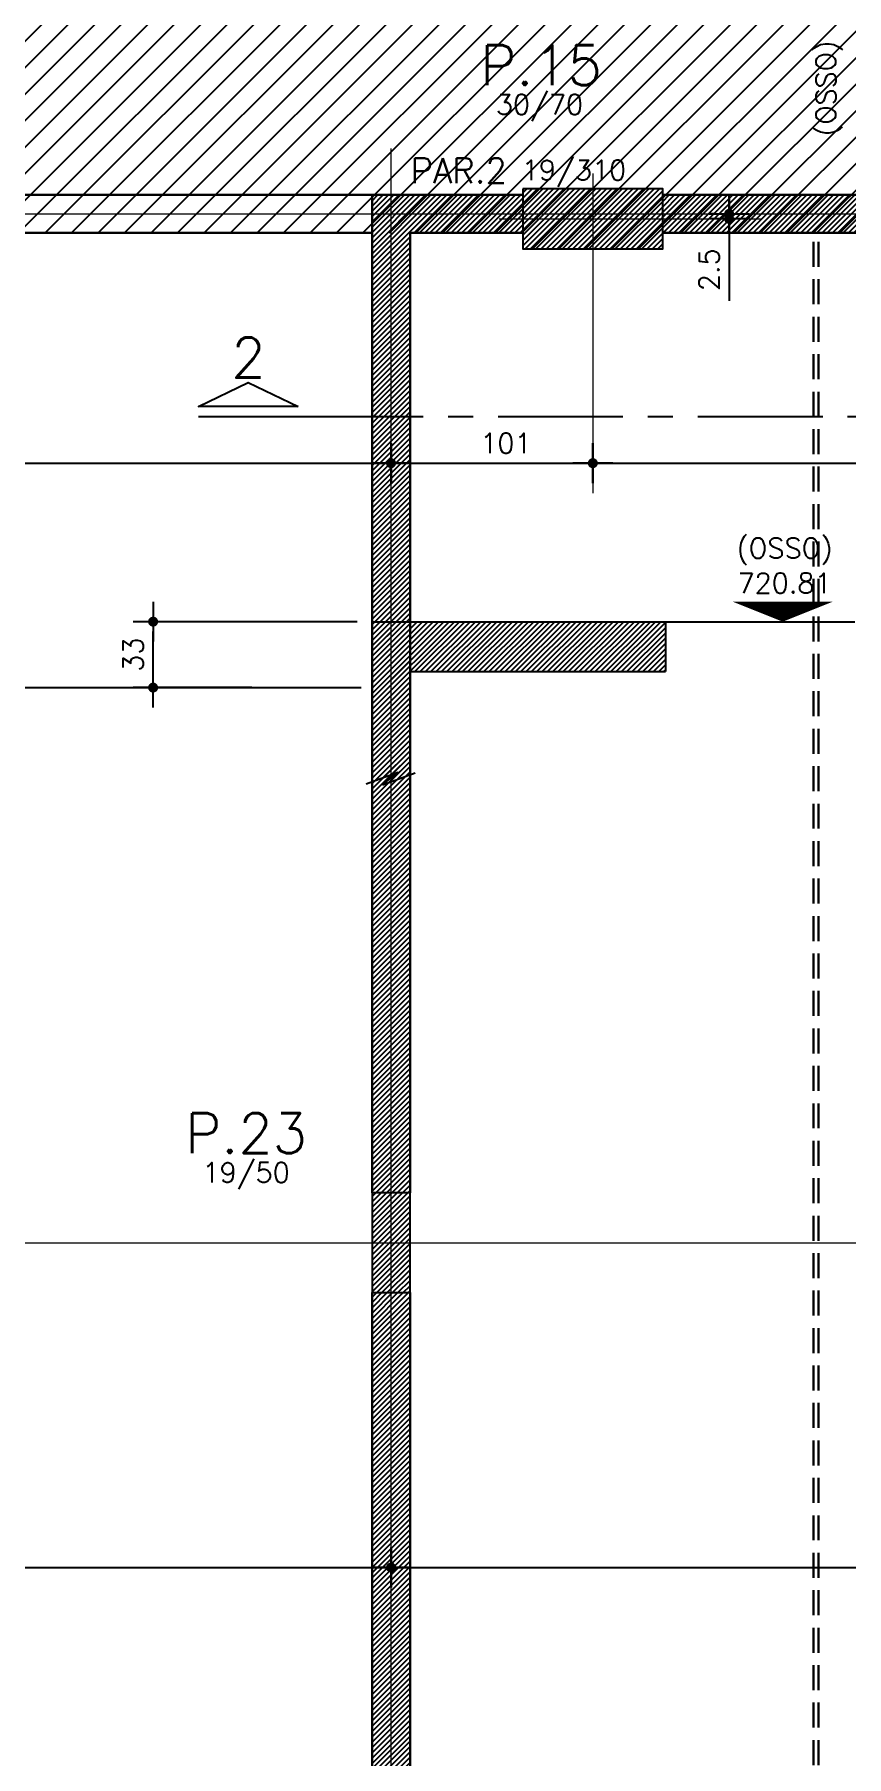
# Model space of a CAD drawing. Header units: inches. Extents: x 164 to 6104, y 4585 to 8790.
# Drawn here: x 2779 to 3185, y 7038 to 7900 of the extents above; entities that cross this region are included whole.
import ezdxf
from ezdxf.enums import TextEntityAlignment as Align

# ---------------------------------------------------------------- set-up
doc = ezdxf.new("R2010")
doc.units = ezdxf.units.IN
doc.header["$LTSCALE"] = 50
doc.header["$MEASUREMENT"] = 0
doc.linetypes.add('CENTER', pattern=[2, 1.25, -0.25, 0.25, -0.25])
doc.linetypes.add('HIDDEN', pattern=[0.375, 0.25, -0.125])
for name, color, linetype in [('CORTE-FORMA', 1, 'Continuous'), ('COTA', 6, 'Continuous'), ('FO-HACHURA_PILAR-CONT', 252, 'Continuous'), ('FO-TEXTO-VIGAS', 3, 'Continuous'), ('HACHURA SOBRE PISO', 253, 'Continuous'), ('NIVEL', 3, 'Continuous'), ('P-C', 1, 'Continuous'), ('PAREDE', 191, 'Continuous'), ('TEXTO', 3, 'Continuous')]:
    doc.layers.add(name, color=color, linetype=linetype)
for name, color, linetype, lineweight in [('FO-Eixos', 150, 'Continuous', 5), ('FO-Textos dos pilares', 3, 'Continuous', 20), ('FO-Vigas', 2, 'Continuous', 30)]:
    doc.layers.add(name, color=color, linetype=linetype, lineweight=lineweight)
doc.styles.add('ROMANS', font='romans.shx')
doc.dimstyles.new('COTA_50', dxfattribs={"dimscale": 5, "dimtxt": 2, "dimasz": 1, "dimexe": 2, "dimexo": 1.5, "dimgap": 1, "dimtad": 1, "dimzin": 12, "dimdsep": 46, "dimtxsty": 'ROMANS', "dimblk1": 'COTA', "dimblk2": 'COTA', "dimsah": 1, "dimcen": -4, "dimdle": 1.5, "dimclrd": 6, "dimclre": 6, "dimclrt": 3, "dimadec": 0, "dimazin": 0, "dimtfac": 1, "dimtofl": 0, "dimtmove": 0, "dimatfit": 3, "dimldrblk": 'COTA', "dimfxl": 1, "dimtolj": 1, "dimtzin": 12, "dimarcsym": 0})

# ---------------------------------------------------------------- blocks, each defined once
blk = doc.blocks.new('COTA')
at = {"layer": 'COTA'}
for p, q in [((0, -2), (0, 2)), ((2, 0), (-2, 0))]:
    blk.add_line(p, q, dxfattribs=at)
at = {"layer": 'COTA', "const_width": 0.5}
blk.add_lwpolyline([(-0.25, 0, 1), (0.25, 0, 1)], format="xyb", close=True, dxfattribs=at)
blk = doc.blocks.new('*D94')
at = {"layer": 'COTA', "color": 6, "lineweight": -2, "transparency": 16777216}
for p, q in [((3126.72, 7814.84), (3126.72, 7819.84)), ((3119.22, 7809.84), (3116.72, 7809.84)), ((3119.22, 7807.34), (3116.72, 7807.34)), ((3126.72, 7802.34), (3126.72, 7766.39))]:
    blk.add_line(p, q, dxfattribs=at)
at = {"layer": 'Defpoints', "color": 0, "transparency": 16777216}
for p in [(3126.72, 7809.84), (3126.72, 7807.34), (3126.72, 7807.34)]:
    blk.add_point(p, dxfattribs=at)
at = {"layer": 'COTA', "color": 6, "lineweight": -2, "transparency": 16777216, "xscale": 5, "yscale": 5, "zscale": 5}
for p, rotation in [((3126.72, 7809.84), 270), ((3126.72, 7807.34), 90)]:
    blk.add_blockref('COTA', p, dxfattribs=dict(at, rotation=rotation))
at = {"layer": 'COTA', "color": 3, "transparency": 16777216, "insert": (3116.72, 7781.86), "char_height": 10, "attachment_point": 5, "rotation": 90, "style": 'ROMANS'}
blk.add_mtext('\\A1;2.5', dxfattribs=at)
blk = doc.blocks.new('*D208')
at = {"layer": 'COTA', "color": 6, "lineweight": -2, "transparency": 16777216}
for p, q in [((2940.49, 7605.7), (2828.4, 7605.7)), ((2838.4, 7577.7), (2838.4, 7600.7)), ((2887.84, 7572.7), (2828.4, 7572.7))]:
    blk.add_line(p, q, dxfattribs=at)
at = {"layer": 'Defpoints', "color": 0, "transparency": 16777216}
for p in [(2838.4, 7605.7), (2947.99, 7605.7), (2895.34, 7572.7)]:
    blk.add_point(p, dxfattribs=at)
at = {"layer": 'COTA', "color": 6, "lineweight": -2, "transparency": 16777216, "xscale": 5, "yscale": 5, "zscale": 5}
for p, rotation in [((2838.4, 7605.7), 90), ((2838.4, 7572.7), 270)]:
    blk.add_blockref('COTA', p, dxfattribs=dict(at, rotation=rotation))
at = {"layer": 'COTA', "color": 3, "transparency": 16777216, "insert": (2828.4, 7589.2), "char_height": 10, "attachment_point": 5, "rotation": 90, "style": 'ROMANS'}
blk.add_mtext('\\A1;33', dxfattribs=at)
blk = doc.blocks.new('*D233')
at = {"layer": 'COTA', "color": 6, "lineweight": -2, "transparency": 16777216}
for p, q in [((2549.99, 7126.5), (2549.99, 7142.24)), ((2957.49, 7126.5), (2957.49, 7142.24)), ((2554.99, 7132.24), (2952.49, 7132.24))]:
    blk.add_line(p, q, dxfattribs=at)
at = {"layer": 'Defpoints', "color": 0, "transparency": 16777216}
for p in [(2957.49, 7132.24), (2549.99, 7119), (2957.49, 7119)]:
    blk.add_point(p, dxfattribs=at)
at = {"layer": 'COTA', "color": 6, "lineweight": -2, "transparency": 16777216, "xscale": 5, "yscale": 5, "zscale": 5, "rotation": 180}
blk.add_blockref('COTA', (2549.99, 7132.24), dxfattribs=at)
at = {"layer": 'COTA', "color": 6, "lineweight": -2, "transparency": 16777216, "xscale": 5, "yscale": 5, "zscale": 5}
blk.add_blockref('COTA', (2957.49, 7132.24), dxfattribs=at)
at = {"layer": 'COTA', "color": 3, "transparency": 16777216, "insert": (2753.74, 7142.24), "char_height": 10, "attachment_point": 5, "style": 'ROMANS'}
blk.add_mtext('\\A1;407.5', dxfattribs=at)
blk = doc.blocks.new('*D234')
at = {"layer": 'COTA', "color": 6, "lineweight": -2, "transparency": 16777216}
for p, q in [((2957.49, 7131), (2957.49, 7142.24)), ((3552.99, 7131), (3552.99, 7142.24)), ((2962.49, 7132.24), (3547.99, 7132.24))]:
    blk.add_line(p, q, dxfattribs=at)
at = {"layer": 'Defpoints', "color": 0, "transparency": 16777216}
for p in [(3552.99, 7132.24), (2957.49, 7123.5), (3552.99, 7123.5)]:
    blk.add_point(p, dxfattribs=at)
at = {"layer": 'COTA', "color": 6, "lineweight": -2, "transparency": 16777216, "xscale": 5, "yscale": 5, "zscale": 5, "rotation": 180}
blk.add_blockref('COTA', (2957.49, 7132.24), dxfattribs=at)
at = {"layer": 'COTA', "color": 6, "lineweight": -2, "transparency": 16777216, "xscale": 5, "yscale": 5, "zscale": 5}
blk.add_blockref('COTA', (3552.99, 7132.24), dxfattribs=at)
at = {"layer": 'COTA', "color": 3, "transparency": 16777216, "insert": (3255.24, 7142.24), "char_height": 10, "attachment_point": 5, "style": 'ROMANS'}
blk.add_mtext('\\A1;595.5', dxfattribs=at)
blk = doc.blocks.new('*D235')
at = {"layer": 'COTA', "color": 6, "lineweight": -2, "transparency": 16777216}
for p, q in [((2538.49, 7685), (2538.49, 7675.04)), ((2543.49, 7685.04), (2952.49, 7685.04)), ((2957.49, 7685), (2957.49, 7675.04))]:
    blk.add_line(p, q, dxfattribs=at)
at = {"layer": 'Defpoints', "color": 0, "transparency": 16777216}
for p in [(2538.49, 7692.5), (2957.49, 7692.5), (2957.49, 7685.04)]:
    blk.add_point(p, dxfattribs=at)
at = {"layer": 'COTA', "color": 6, "lineweight": -2, "transparency": 16777216, "xscale": 5, "yscale": 5, "zscale": 5, "rotation": 180}
blk.add_blockref('COTA', (2538.49, 7685.04), dxfattribs=at)
at = {"layer": 'COTA', "color": 6, "lineweight": -2, "transparency": 16777216, "xscale": 5, "yscale": 5, "zscale": 5}
blk.add_blockref('COTA', (2957.49, 7685.04), dxfattribs=at)
at = {"layer": 'COTA', "color": 3, "transparency": 16777216, "insert": (2747.99, 7695.04), "char_height": 10, "attachment_point": 5, "style": 'ROMANS'}
blk.add_mtext('\\A1;419', dxfattribs=at)
blk = doc.blocks.new('*D236')
at = {"layer": 'COTA', "color": 6, "lineweight": -2, "transparency": 16777216}
for p, q in [((2957.49, 7676.5), (2957.49, 7695.04)), ((3058.49, 7676.5), (3058.49, 7695.04)), ((2962.49, 7685.04), (3053.49, 7685.04))]:
    blk.add_line(p, q, dxfattribs=at)
at = {"layer": 'Defpoints', "color": 0, "transparency": 16777216}
for p in [(3058.49, 7685.04), (2957.49, 7669), (3058.49, 7669)]:
    blk.add_point(p, dxfattribs=at)
at = {"layer": 'COTA', "color": 6, "lineweight": -2, "transparency": 16777216, "xscale": 5, "yscale": 5, "zscale": 5, "rotation": 180}
blk.add_blockref('COTA', (2957.49, 7685.04), dxfattribs=at)
at = {"layer": 'COTA', "color": 6, "lineweight": -2, "transparency": 16777216, "xscale": 5, "yscale": 5, "zscale": 5}
blk.add_blockref('COTA', (3058.49, 7685.04), dxfattribs=at)
at = {"layer": 'COTA', "color": 3, "transparency": 16777216, "insert": (3015, 7695.04), "char_height": 10, "attachment_point": 5, "style": 'ROMANS'}
blk.add_mtext('\\A1;101', dxfattribs=at)
blk = doc.blocks.new('*D237')
at = {"layer": 'COTA', "color": 6, "lineweight": -2, "transparency": 16777216}
for p, q in [((3058.49, 7687), (3058.49, 7675.04)), ((3063.49, 7685.04), (3353.49, 7685.04)), ((3358.49, 7687), (3358.49, 7675.04))]:
    blk.add_line(p, q, dxfattribs=at)
at = {"layer": 'Defpoints', "color": 0, "transparency": 16777216}
for p in [(3058.49, 7694.5), (3358.49, 7694.5), (3358.49, 7685.04)]:
    blk.add_point(p, dxfattribs=at)
at = {"layer": 'COTA', "color": 6, "lineweight": -2, "transparency": 16777216, "xscale": 5, "yscale": 5, "zscale": 5, "rotation": 180}
blk.add_blockref('COTA', (3058.49, 7685.04), dxfattribs=at)
at = {"layer": 'COTA', "color": 6, "lineweight": -2, "transparency": 16777216, "xscale": 5, "yscale": 5, "zscale": 5}
blk.add_blockref('COTA', (3358.49, 7685.04), dxfattribs=at)
at = {"layer": 'COTA', "color": 3, "transparency": 16777216, "insert": (3208.49, 7695.04), "char_height": 10, "attachment_point": 5, "style": 'ROMANS'}
blk.add_mtext('\\A1;300', dxfattribs=at)

msp = doc.modelspace()

# ---------------------------------------------------------------- hatches: boundary and pattern name
at = {"layer": 'CORTE-FORMA'}
h = msp.add_hatch(dxfattribs=at)
h.set_pattern_fill('ANSI31', color=70, scale=15)
h.paths.add_polyline_path([(3094.8648, 7605.69647), (2966.99312, 7605.69647), (2966.99312, 7580.69647), (3094.8648, 7580.69647)])
h.paths.add_polyline_path([(2966.99312, 7605.69647), (2957.49312, 7605.69647), (2957.49312, 7529.08931), (2960.92275, 7530.34917), (2957.49312, 7527.53866), (2957.49312, 7525.58931), (2966.99312, 7529.0791)])
h.paths.add_polyline_path([(2957.49312, 7605.69647), (2947.99312, 7605.69647), (2947.99312, 7525.59951), (2957.49312, 7529.08931)])
at = {"layer": 'FO-HACHURA_PILAR-CONT'}
h = msp.add_hatch(dxfattribs=at)
h.set_pattern_fill('ANSI31', color=256, scale=15)
h.paths.add_polyline_path([(3023.49312, 7822.33875), (3023.49312, 7807.33875), (3023.49312, 7792.33875), (3058.49312, 7792.33875), (3093.49312, 7792.33875), (3093.49312, 7807.33875), (3093.49312, 7822.33875), (3058.49312, 7822.33875)])
h = msp.add_hatch(dxfattribs=at)
h.set_pattern_fill('ANSI31', color=256, scale=15)
h.paths.add_polyline_path([(2966.99311, 7319.83875), (2957.49311, 7319.83875), (2947.99311, 7319.83875), (2947.99311, 7294.83875), (2947.99311, 7269.83875), (2957.49311, 7269.83875), (2966.99311, 7269.83875), (2966.99311, 7294.83875)])
at = {"layer": 'HACHURA SOBRE PISO'}
h = msp.add_hatch(dxfattribs=at)
h.set_pattern_fill('ANSI31', color=256, scale=75)
h.set_pattern_definition([(45, (-1213.1, 4585.132), (-6.629126, 6.629126), [])])
h.paths.add_polyline_path([(3743.45968, 8153.83875), (3562.49312, 8153.83875), (3562.49312, 8320.79497), (819.15493, 8289.78101), (817.57728, 7769.33875), (983.99311, 7769.33875), (983.99311, 7570.33875), (816.97404, 7570.33875), (815.83301, 7226.33872), (1005.95968, 7226.33872), (1005.95968, 7416.33875), (1146.99312, 7416.33875), (1146.99312, 7797.33875), (1167.99312, 7797.33875), (1167.99312, 7800.33875), (1419.49312, 7800.33875), (1419.49312, 7792.33875), (1489.49312, 7792.33875), (1489.49312, 7800.33875), (1938.49312, 7800.33875), (1938.49312, 7797.33875), (1978.49312, 7797.33875), (1978.49312, 7800.33875), (2518.49312, 7800.33875), (2558.49312, 7797.33875), (2558.49312, 7800.33875), (3023.49312, 7800.33875), (3023.49312, 7792.33875), (3093.49312, 7792.33875), (3093.49312, 7800.33875), (3446.99311, 7800.33875), (3446.99311, 7471.83875), (3456.99311, 7471.83875), (3456.99311, 7452.83875), (3533.49312, 7452.83875), (3533.49312, 7471.83875), (3543.49312, 7471.83875), (3543.49312, 7500.83876), (3562.49312, 7500.83876), (3562.49312, 7473.33875), (3743.45968, 7473.33875), (3743.45968, 7632.33875), (3543.49312, 7632.33875), (3543.49312, 7662.33875), (3562.49312, 7662.33875), (3562.49312, 7812.33875), (3543.49312, 7812.33875), (3543.49312, 7831.33875), (3743.45968, 7831.33875)])
at = {"layer": 'PAREDE', "linetype": 'Continuous'}
h = msp.add_hatch(dxfattribs=at)
h.set_pattern_fill('ANSI31', color=21, scale=15)
h.paths.add_polyline_path([(3743.45968, 7180.33875), (3562.49312, 7180.33875), (3552.99312, 7180.33876), (3543.49312, 7180.33876), (3543.49312, 6716.33875), (3562.49312, 6716.33875), (3562.49312, 7161.33875), (3743.45968, 7161.33875)])
h.paths.add_polyline_path([(3743.45968, 6695.33875), (3562.49312, 6695.33875), (3562.49312, 6716.33875), (3543.49312, 6716.33875), (3543.49312, 6658.33873), (3522.95968, 6658.33873), (3522.95968, 6639.33873), (3562.49312, 6639.33873), (3562.49312, 6676.33875), (3743.45968, 6676.33875)])
h.paths.add_polyline_path([(3522.95968, 6658.33873), (2966.99312, 6658.33873), (2966.99312, 6639.33873), (3522.95968, 6639.33873)])
h.paths.add_polyline_path([(2966.99312, 7269.83875), (2957.49311, 7269.83875), (2947.99312, 7269.83875), (2947.99312, 6679.33875), (2966.99312, 6679.33875)])
h.paths.add_polyline_path([(2966.99312, 7708.39516), (2947.99312, 7708.39516), (2947.99312, 7319.83875), (2957.49311, 7319.83875), (2966.99312, 7319.83875)])
h.paths.add_polyline_path([(2966.99312, 7800.33875), (3023.49312, 7800.33875), (3023.49312, 7807.33875), (3023.49312, 7819.33875), (2947.99312, 7819.33875), (2947.99312, 7708.39516), (2966.99312, 7708.39516)])
h.paths.add_polyline_path([(3367.99312, 7812.33875), (3543.49312, 7812.33875), (3543.49312, 7831.33875), (3348.99312, 7831.33875), (3348.99312, 7819.33875), (3093.49312, 7819.33875), (3093.49312, 7807.33875), (3093.49312, 7800.33875), (3367.99312, 7800.33875)])

# ---------------------------------------------------------------- linework, layer by layer
at = {"layer": 'CORTE-FORMA'}
for p, q in [((2947.99312, 7605.69647), (3094.8648, 7605.69647)), ((2947.99312, 7605.69647), (2947.99312, 7525.59951)), ((2966.99312, 7580.69647), (3094.8648, 7580.69647)), ((2966.99312, 7580.69647), (2966.99312, 7529.0791))]:
    msp.add_line(p, q, dxfattribs=at)
at = {"layer": 'CORTE-FORMA', "color": 8}
for p, q in [((3094.8648, 7605.69647), (3189.57239, 7605.69647)), ((2436.99312, 7572.69647), (2942.49312, 7572.69647)), ((2945, 7524.5), (2960.92275, 7530.34917)), ((2953.18165, 7524.0055), (2960.92275, 7530.34917)), ((2953.18165, 7524.0055), (2969.5, 7530))]:
    msp.add_line(p, q, dxfattribs=at)
at = {"layer": 'CORTE-FORMA', "color": 70}
msp.add_line((3094.8648, 7605.69647), (3094.8648, 7580.69647), dxfattribs=at)
at = {"layer": 'FO-Eixos'}
for p, q in [((2957.49312, 6475.60694), (2957.49312, 7842.62419)), ((3058.49312, 7830), (3058.49312, 7670.03886)), ((646.16579, 7809.83875), (3376, 7809.83875)), ((3011.68685, 7807.33875), (3142.42472, 7807.33875)), ((2957.49311, 7248.43595), (2957.49311, 7376.05311)), ((646.16579, 7294.83875), (3323.5, 7294.83875))]:
    msp.add_line(p, q, dxfattribs=at)
at = {"layer": 'FO-Vigas'}
for p, q in [((2588.49312, 7819.33875), (2947.99312, 7819.33875)), ((2947.99312, 7819.33875), (3023.49312, 7819.33875)), ((2947.99312, 7319.83875), (2947.99312, 7819.33875)), ((3093.49312, 7819.33875), (3348.99312, 7819.33875)), ((2588.49312, 7800.33875), (2947.99312, 7800.33875)), ((2966.99312, 7319.83875), (2966.99312, 7800.33875)), ((2966.99312, 7800.33875), (3023.49312, 7800.33875)), ((3093.49312, 7800.33875), (3367.99312, 7800.33875)), ((2947.99312, 6679.33875), (2947.99312, 7269.83875)), ((2966.99312, 6679.33875), (2966.99312, 7269.83875))]:
    msp.add_line(p, q, dxfattribs=at)
at = {"layer": 'FO-Vigas', "color": 8, "linetype": 'HIDDEN'}
for p, q in [((3168.99311, 6658.33873), (3168.99311, 7800.33875)), ((3171.49311, 6658.33873), (3171.49311, 7800.33875))]:
    msp.add_line(p, q, dxfattribs=at)
at = {"layer": 'NIVEL', "color": 1}
for points in [[(3211.88487, 7871.80351, 0, 50, 0), (3201.88487, 7871.80351, 50, 50, 0)], [(3153.5683, 7605.69647, 0, 50, 0), (3153.5683, 7615.69647, 50, 50, 0)]]:
    msp.add_lwpolyline(points, format="xyseb", dxfattribs=at)
at = {"layer": 'P-C'}
for points in [[(3023.49312, 7822.33875), (3023.49312, 7807.33875), (3023.49312, 7792.33875), (3058.49312, 7792.33875), (3093.49312, 7792.33875), (3093.49312, 7807.33875), (3093.49312, 7822.33875), (3058.49312, 7822.33875), (3023.49312, 7822.33875)], [(2966.99311, 7319.83875), (2957.49311, 7319.83875), (2947.99311, 7319.83875), (2947.99311, 7294.83875), (2947.99311, 7269.83875), (2957.49311, 7269.83875), (2966.99311, 7269.83875), (2966.99311, 7294.83875), (2966.99311, 7319.83875)]]:
    msp.add_lwpolyline(points, close=True, dxfattribs=at)
at = {"layer": 'TEXTO', "color": 3}
msp.add_line((2861.03854, 7708.39516), (2911.03854, 7708.39516), dxfattribs=at)
at = {"layer": 'TEXTO', "color": 8, "linetype": 'CENTER'}
msp.add_line((2911.03854, 7708.39516), (3835.22906, 7708.39516), dxfattribs=at)
at = {"layer": 'TEXTO', "color": 3}
msp.add_lwpolyline([(2911.03854, 7713.39516), (2861.03854, 7713.39516), (2886.03854, 7725.39516), (2911.03854, 7713.39516)], dxfattribs=at)

# ---------------------------------------------------------------- texts
at = {"layer": 'FO-TEXTO-VIGAS', "color": 1, "style": 'ROMANS'}
msp.add_text('PAR.2', height=12.5, dxfattribs=at).set_placement((2967.2732, 7825.29493))
at = {"layer": 'FO-TEXTO-VIGAS', "style": 'ROMANS'}
msp.add_text('19/310', height=10, dxfattribs=at).set_placement((3022.90588, 7826.73944))
at = {"layer": 'FO-Textos dos pilares', "color": 1, "style": 'ROMANS'}
for s, p in [('P.15', (3002.17591, 7874.27662)), ('P.23', (2854.51655, 7339.64859))]:
    msp.add_text(s, height=20, dxfattribs=at).set_placement(p)
at = {"layer": 'FO-Textos dos pilares', "color": 3, "style": 'ROMANS'}
for s, p in [('30/70', (3009.93179, 7859.58442)), ('19/50', (2863.10053, 7324.95638))]:
    msp.add_text(s, height=10, dxfattribs=at).set_placement(p)
at = {"layer": 'NIVEL', "color": 3, "style": 'ROMANS'}
msp.add_text('(OSSO)', height=10, rotation=90, dxfattribs=at).set_placement((3180.12273, 7872.69128), align=Align.CENTER)
for s, p in [('(OSSO)', (3154.45607, 7637.4586)), ('720.81', (3154.45607, 7620.04968))]:
    msp.add_text(s, height=10, dxfattribs=at).set_placement(p, align=Align.CENTER)
at = {"layer": 'TEXTO', "color": 1, "style": 'ROMANS'}
msp.add_text('2', height=20, dxfattribs=at).set_placement((2877.54063, 7727.89898))

# ---------------------------------------------------------------- dimensions: what is measured, and where the dimension line sits
at = {"layer": 'COTA'}
for base, p1, p2, picture, middle in [((3126.71576, 7807.33875), (3126.71576, 7809.83875), (3126.71576, 7807.33875), '*D94', (3116.71576, 7781.86256)), ((2838.40319, 7605.69647), (2895.34376, 7572.69647), (2947.99311, 7605.69647), '*D208', (2828.40319, 7589.19647))]:
    dim = msp.add_linear_dim(base=base, p1=p1, p2=p2, angle=90, dimstyle='COTA_50', dxfattribs=at)
    dim.commit()
    dim.dimension.update_dxf_attribs({"geometry": picture, "text_midpoint": middle})
for base, p1, p2, picture, middle in [((2957.49312, 7685.03886), (2538.49312, 7692.5), (2957.49312, 7692.5), '*D235', (2747.99312, 7695.03886)), ((3358.49312, 7685.03886), (3058.49312, 7694.5), (3358.49312, 7694.5), '*D237', (3208.49312, 7695.03886)), ((2957.49312, 7132.23534), (2549.99312, 7119), (2957.49312, 7119), '*D233', (2753.74312, 7142.23534)), ((3552.99312, 7132.23534), (2957.49312, 7123.5), (3552.99312, 7123.5), '*D234', (3255.24312, 7142.23534))]:
    dim = msp.add_linear_dim(base=base, p1=p1, p2=p2, dimstyle='COTA_50', dxfattribs=at)
    dim.commit()
    dim.dimension.update_dxf_attribs({"geometry": picture, "text_midpoint": middle})
dim = msp.add_linear_dim(base=(3058.49312, 7685.03886), p1=(2957.49312, 7669), p2=(3058.49312, 7669), dimstyle='COTA_50', dxfattribs=at)
dim.commit()
dim.dimension.update_dxf_attribs({"geometry": '*D236', "text_midpoint": (3015, 7685.03886), "dimtype": 160})

doc.saveas('drawing.dxf')
